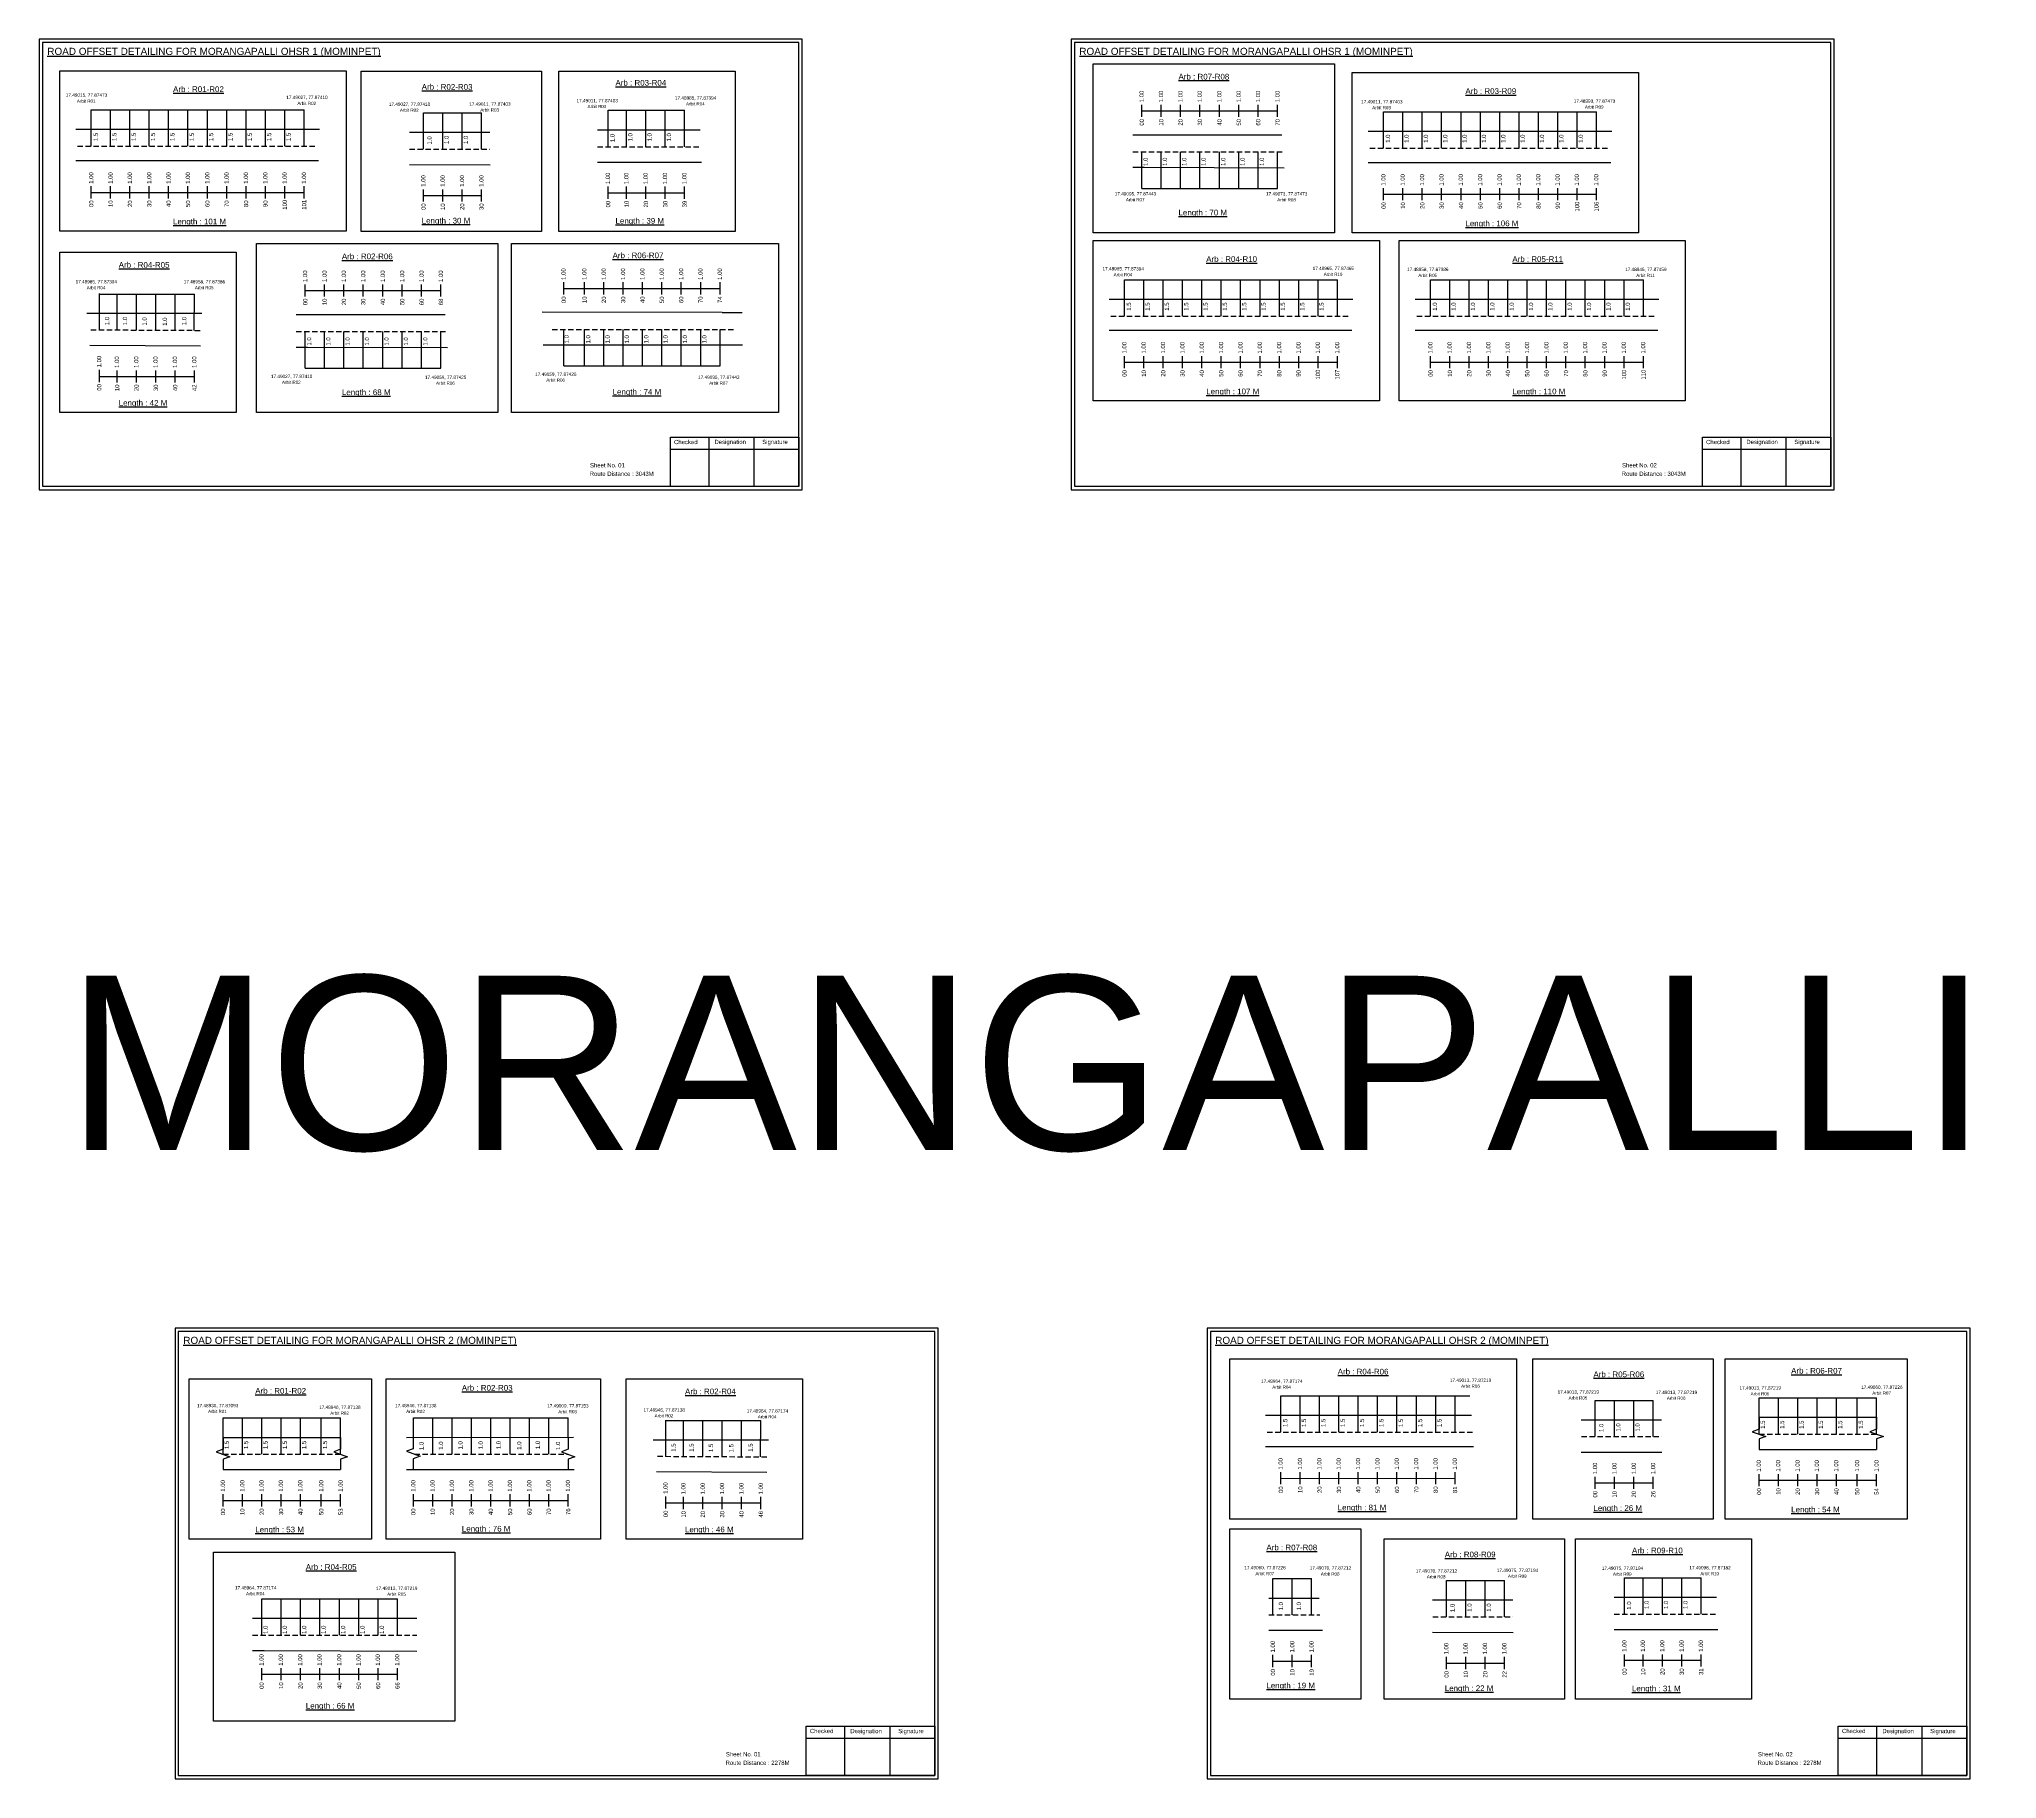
# Model space of a CAD drawing. Header units: inches. Extents: x -117 to 51867, y -12715 to 3423.
# Drawn here: x 36665 to 38041, y -2481 to -1258 of the extents above; entities that cross this region are included whole.
import ezdxf

# ---------------------------------------------------------------- set-up
doc = ezdxf.new("R2010")
doc.units = ezdxf.units.IN
doc.header["$MEASUREMENT"] = 0
doc.linetypes.add('DASHED2', pattern=[0.375, 0.25, -0.125])
doc.layers.add('PDF_Geometry', color=7, linetype='Continuous')
doc.layers.add('PDF_Text', color=5, linetype='Continuous')
doc.styles.add('PDF Arial', font='arial.ttf')
doc.styles.get("Standard").update_dxf_attribs({"font": 'arial.ttf'})

msp = doc.modelspace()

# ---------------------------------------------------------------- linework, layer by layer
at = {"color": 217, "true_color": 0x93278f}
for p, q in [((37439.7, -1312.9), (37439.7, -1304.4)), ((37453.3, -1312.9), (37453.3, -1304.4)), ((37466.9, -1312.9), (37466.9, -1304.4)), ((37480.5, -1312.9), (37480.5, -1304.4)), ((37494.4, -1312.9), (37494.4, -1304.4)), ((37508, -1312.9), (37508, -1304.4)), ((37521.6, -1312.9), (37521.6, -1304.4)), ((37535.2, -1312.9), (37535.2, -1304.4)), ((37439.7, -1308.7), (37535.2, -1308.6)), ((36701.2, -1370.2), (36701.2, -1361.6)), ((36714.8, -1370.2), (36714.8, -1361.6)), ((36728.4, -1370.2), (36728.4, -1361.6)), ((36742, -1370.2), (36742, -1361.6)), ((36755.6, -1370.2), (36755.6, -1361.6)), ((36769.2, -1370.2), (36769.2, -1361.6)), ((36782.8, -1370.2), (36782.8, -1361.6)), ((36796.4, -1370.2), (36796.4, -1361.6)), ((36810, -1370.2), (36810, -1361.6)), ((36823.6, -1370.2), (36823.6, -1361.6)), ((36837.2, -1370.2), (36837.2, -1361.6)), ((36850.8, -1370.2), (36850.8, -1361.6)), ((37064.5, -1370.5), (37064.5, -1361.9)), ((37077.5, -1370.5), (37077.5, -1361.9)), ((37091.1, -1370.5), (37091.1, -1361.9)), ((37104.7, -1370.5), (37104.7, -1361.9)), ((37118.3, -1370.5), (37118.3, -1361.9)), ((36701.2, -1365.9), (36850.8, -1365.9)), ((36934.7, -1372.3), (36934.7, -1363.8)), ((36934.7, -1368), (36975.5, -1368)), ((36948.3, -1372.3), (36948.3, -1363.8)), ((36961.9, -1372.3), (36961.9, -1363.8)), ((36975.5, -1372.3), (36975.5, -1363.8)), ((37064.5, -1366.2), (37118.3, -1366.2)), ((37609.7, -1371.5), (37609.7, -1362.9)), ((37609.7, -1367.2), (37759.3, -1367.2)), ((37623.3, -1371.5), (37623.3, -1362.9)), ((37636.9, -1371.5), (37636.9, -1362.9)), ((37650.5, -1371.5), (37650.5, -1362.9)), ((37664.1, -1371.5), (37664.1, -1362.9)), ((37677.7, -1371.5), (37677.7, -1362.9)), ((37691.3, -1371.5), (37691.3, -1362.9)), ((37704.9, -1371.5), (37704.9, -1362.9)), ((37718.5, -1371.5), (37718.5, -1362.9)), ((37732.1, -1371.5), (37732.1, -1362.9)), ((37745.7, -1371.5), (37745.7, -1362.9)), ((37759.3, -1371.5), (37759.3, -1362.9)), ((36851.6, -1439.2), (36851.6, -1430.7)), ((36865.2, -1439.2), (36865.2, -1430.7)), ((36878.8, -1439.2), (36878.8, -1430.7)), ((36892.4, -1439.2), (36892.4, -1430.7)), ((36906.2, -1439.2), (36906.2, -1430.7)), ((36919.8, -1439.2), (36919.8, -1430.7)), ((36933.4, -1439.2), (36933.4, -1430.7)), ((36947, -1439.2), (36947, -1430.7)), ((37033.3, -1437.7), (37033.3, -1429.1)), ((37048, -1437.7), (37048, -1429.1)), ((37061.6, -1437.7), (37061.6, -1429.1)), ((37075.2, -1437.7), (37075.2, -1429.1)), ((37088.8, -1437.7), (37088.8, -1429.1)), ((37102.4, -1437.7), (37102.4, -1429.1)), ((37116, -1437.7), (37116, -1429.1)), ((37129.6, -1437.7), (37129.6, -1429.1)), ((37143.2, -1437.7), (37143.2, -1429.1)), ((36851.6, -1434.9), (36947, -1434.9)), ((37033.3, -1433.4), (37143.2, -1433.4)), ((37427.6, -1489.5), (37427.6, -1481)), ((37427.6, -1485.2), (37577.2, -1485.2)), ((37441.2, -1489.5), (37441.2, -1481)), ((37454.8, -1489.5), (37454.8, -1481)), ((37468.4, -1489.5), (37468.4, -1481)), ((37482, -1489.5), (37482, -1481)), ((37495.6, -1489.5), (37495.6, -1481)), ((37509.2, -1489.5), (37509.2, -1481)), ((37522.8, -1489.5), (37522.8, -1481)), ((37536.4, -1489.5), (37536.4, -1481)), ((37550, -1489.5), (37550, -1481)), ((37563.6, -1489.5), (37563.6, -1481)), ((37577.2, -1489.5), (37577.2, -1481)), ((37642.7, -1489.5), (37642.7, -1481)), ((37642.7, -1485.2), (37792.3, -1485.2)), ((37656.3, -1489.5), (37656.3, -1481)), ((37669.9, -1489.5), (37669.9, -1481)), ((37683.5, -1489.5), (37683.5, -1481)), ((37697.1, -1489.5), (37697.1, -1481)), ((37710.7, -1489.5), (37710.7, -1481)), ((37724.3, -1489.5), (37724.3, -1481)), ((37737.9, -1489.5), (37737.9, -1481)), ((37751.5, -1489.5), (37751.5, -1481)), ((37765.1, -1489.5), (37765.1, -1481)), ((37778.7, -1489.5), (37778.7, -1481)), ((37792.3, -1489.5), (37792.3, -1481)), ((36706.9, -1499.2), (36706.9, -1490.7)), ((36706.9, -1495.3), (36773.8, -1495.3)), ((36719.4, -1499.6), (36719.4, -1491.1)), ((36733, -1499.6), (36733, -1491.1)), ((36746.6, -1499.6), (36746.6, -1491.1)), ((36760.2, -1499.6), (36760.2, -1491.1)), ((36773.8, -1499.6), (36773.8, -1491.1)), ((37537.5, -2273.9), (37537.5, -2265.4)), ((37537.5, -2269.7), (37659.9, -2269.6)), ((37551.1, -2273.9), (37551.1, -2265.4)), ((37564.7, -2273.9), (37564.7, -2265.4)), ((37578.3, -2273.9), (37578.3, -2265.4)), ((37591.9, -2273.9), (37591.9, -2265.4)), ((37605.5, -2273.9), (37605.5, -2265.4)), ((37619.1, -2273.9), (37619.1, -2265.4)), ((37632.7, -2273.9), (37632.7, -2265.4)), ((37646.3, -2273.9), (37646.3, -2265.4)), ((37659.9, -2273.9), (37659.9, -2265.4)), ((37758.4, -2277.1), (37758.4, -2268.6)), ((37772, -2277.1), (37772, -2268.6)), ((37785.6, -2277.1), (37785.6, -2268.6)), ((37799.2, -2277.1), (37799.2, -2268.6)), ((37873.6, -2275.3), (37873.6, -2266.7)), ((37887.2, -2275.3), (37887.2, -2266.7)), ((37900.8, -2275.3), (37900.8, -2266.7)), ((37914.4, -2275.3), (37914.4, -2266.7)), ((37928, -2275.3), (37928, -2266.7)), ((37942.6, -2275.3), (37942.6, -2266.7)), ((37956.2, -2275.3), (37956.2, -2266.7)), ((36793.9, -2289.4), (36793.9, -2280.9)), ((36807.5, -2289.4), (36807.5, -2280.9)), ((36821.1, -2289.4), (36821.1, -2280.9)), ((36834.7, -2289.4), (36834.7, -2280.9)), ((36848.3, -2289.4), (36848.3, -2280.9)), ((36862.9, -2289.4), (36862.9, -2280.9)), ((36876.5, -2289.4), (36876.5, -2280.9)), ((36927.7, -2289.4), (36927.7, -2280.9)), ((36941.3, -2289.4), (36941.3, -2280.9)), ((36954.9, -2289.4), (36954.9, -2280.9)), ((36968.5, -2289.4), (36968.5, -2280.9)), ((36982.1, -2289.4), (36982.1, -2280.9)), ((36995.7, -2289.4), (36995.7, -2280.9)), ((37009.3, -2289.4), (37009.3, -2280.9)), ((37022.9, -2289.4), (37022.9, -2280.9)), ((37036.5, -2289.4), (37036.5, -2280.9)), ((37105, -2290.9), (37105, -2282.4)), ((37117.6, -2291.3), (37117.6, -2282.8)), ((37131.2, -2291.3), (37131.2, -2282.8)), ((37144.8, -2291.3), (37144.8, -2282.8)), ((37158.4, -2291.3), (37158.4, -2282.8)), ((37172, -2291.3), (37172, -2282.8)), ((37758.4, -2272.9), (37799.2, -2272.9)), ((37873.6, -2271), (37956.2, -2271)), ((36793.9, -2285.2), (36876.5, -2285.2)), ((36927.7, -2285.2), (37036.5, -2285.2)), ((37105, -2287), (37172, -2287)), ((37531.9, -2402.3), (37531.9, -2393.8)), ((37545.5, -2402.3), (37545.5, -2393.8)), ((37559.1, -2402.3), (37559.1, -2393.8)), ((37779, -2401.9), (37779, -2393.4)), ((37792.1, -2401.9), (37792.1, -2393.4)), ((37805.7, -2401.9), (37805.7, -2393.4)), ((37819.3, -2401.9), (37819.3, -2393.4)), ((37832.9, -2401.9), (37832.9, -2393.4)), ((36821, -2411.6), (36821, -2403.1)), ((36821, -2407.4), (36916.4, -2407.3)), ((36834.6, -2411.6), (36834.6, -2403.1)), ((36848.2, -2411.6), (36848.2, -2403.1)), ((36861.8, -2411.6), (36861.8, -2403.1)), ((36875.6, -2411.6), (36875.6, -2403.1)), ((36889.2, -2411.6), (36889.2, -2403.1)), ((36902.8, -2411.6), (36902.8, -2403.1)), ((36916.4, -2411.6), (36916.4, -2403.1)), ((37531.9, -2398.1), (37559.1, -2398.1)), ((37653.9, -2403.8), (37653.9, -2395.2)), ((37653.9, -2399.5), (37694.7, -2399.5)), ((37667.5, -2403.8), (37667.5, -2395.2)), ((37681.1, -2403.8), (37681.1, -2395.2)), ((37694.7, -2403.8), (37694.7, -2395.2)), ((37779, -2397.6), (37832.9, -2397.6))]:
    msp.add_line(p, q, dxfattribs=at)
at = {"color": 5}
for p, q in [((36701.2, -1307.9), (36850.8, -1307.9)), ((36934.7, -1310.1), (36975.5, -1310.1)), ((37064.5, -1308.2), (37118.3, -1308.2)), ((37609.7, -1309.2), (37759.3, -1309.2)), ((37439.7, -1363.1), (37535.2, -1363.1)), ((37427.6, -1427.3), (37577.2, -1427.3)), ((37642.7, -1427.3), (37792.3, -1427.3)), ((36706.9, -1437.4), (36773.8, -1437.4)), ((36851.6, -1489.4), (36947, -1489.4)), ((37033.3, -1487.8), (37143.2, -1487.8)), ((37537.5, -2211.7), (37670.3, -2211.7)), ((37758.4, -2214.9), (37799.2, -2214.9)), ((37873.6, -2213.1), (37956.2, -2213.1)), ((36793.9, -2227.2), (36876.5, -2227.2)), ((36927.7, -2227.2), (37036.5, -2227.2)), ((37105, -2229.1), (37172, -2229.1)), ((37531.9, -2340.1), (37559.1, -2340.1)), ((37653.9, -2341.5), (37694.7, -2341.5)), ((37779, -2339.7), (37832.9, -2339.7)), ((36821, -2354.4), (36916.4, -2354.4))]:
    msp.add_line(p, q, dxfattribs=at)
for p, q in [((36701.2, -1333.5), (36701.2, -1307.9)), ((36714.8, -1333.5), (36714.8, -1307.9)), ((36728.4, -1333.5), (36728.4, -1307.9)), ((36742, -1333.5), (36742, -1307.9)), ((36755.6, -1333.5), (36755.6, -1307.9)), ((36769.2, -1333.5), (36769.2, -1307.9)), ((36782.8, -1333.5), (36782.8, -1307.9)), ((36796.4, -1333.5), (36796.4, -1307.9)), ((36810, -1333.5), (36810, -1307.9)), ((36823.6, -1333.5), (36823.6, -1307.9)), ((36837.2, -1333.5), (36837.2, -1307.9)), ((36850.8, -1333.5), (36850.8, -1307.9)), ((36934.7, -1335.6), (36934.7, -1310.1)), ((36948.3, -1335.6), (36948.3, -1310.1)), ((36961.9, -1335.6), (36961.9, -1310.1)), ((36975.5, -1335.6), (36975.5, -1310.1)), ((37064.5, -1333.8), (37064.5, -1308.2)), ((37077.5, -1333.8), (37077.5, -1308.2)), ((37091.1, -1333.8), (37091.1, -1308.2)), ((37104.7, -1333.8), (37104.7, -1308.2)), ((37118.3, -1333.8), (37118.3, -1308.2)), ((37609.7, -1334.8), (37609.7, -1309.2)), ((37623.3, -1334.8), (37623.3, -1309.2)), ((37636.9, -1334.8), (37636.9, -1309.2)), ((37650.5, -1334.8), (37650.5, -1309.2)), ((37664.1, -1334.8), (37664.1, -1309.2)), ((37677.7, -1334.8), (37677.7, -1309.2)), ((37691.3, -1334.8), (37691.3, -1309.2)), ((37704.9, -1334.8), (37704.9, -1309.2)), ((37718.5, -1334.8), (37718.5, -1309.2)), ((37732.1, -1334.8), (37732.1, -1309.2)), ((37745.7, -1334.8), (37745.7, -1309.2)), ((37759.3, -1334.8), (37759.3, -1309.2)), ((36690.4, -1321.6), (36861.7, -1321.6)), ((36924.9, -1323.7), (36981.4, -1323.7)), ((37057.1, -1321.9), (37129.2, -1321.9)), ((37538.1, -1325.7), (37433.3, -1325.7)), ((37598.8, -1322.9), (37770.2, -1322.9)), ((36861, -1343.8), (36690.4, -1343.8)), ((36924.9, -1346.4), (36981.6, -1346.5)), ((37057.1, -1344.6), (37130.2, -1344.6)), ((37433.3, -1348.3), (37441.4, -1348.3)), ((37439.7, -1363.1), (37439.7, -1337.5)), ((37441.4, -1348.3), (37539.7, -1348.6)), ((37453.3, -1363.1), (37453.3, -1337.5)), ((37466.9, -1363.1), (37466.9, -1337.5)), ((37480.5, -1363.1), (37480.5, -1337.5)), ((37494.4, -1363.1), (37494.4, -1337.5)), ((37508, -1363.1), (37508, -1337.5)), ((37521.6, -1363.1), (37521.6, -1337.5)), ((37535.2, -1363.1), (37535.2, -1337.5)), ((37769.5, -1345.1), (37598.8, -1345.1)), ((37427.6, -1452.8), (37427.6, -1427.3)), ((37441.2, -1452.8), (37441.2, -1427.3)), ((37454.8, -1452.8), (37454.8, -1427.3)), ((37468.4, -1452.8), (37468.4, -1427.3)), ((37482, -1452.8), (37482, -1427.3)), ((37495.6, -1452.8), (37495.6, -1427.3)), ((37509.2, -1452.8), (37509.2, -1427.3)), ((37522.8, -1452.8), (37522.8, -1427.3)), ((37536.4, -1452.8), (37536.4, -1427.3)), ((37550, -1452.8), (37550, -1427.3)), ((37563.6, -1452.8), (37563.6, -1427.3)), ((37577.2, -1452.8), (37577.2, -1427.3)), ((37642.7, -1452.8), (37642.7, -1427.3)), ((37656.3, -1452.8), (37656.3, -1427.3)), ((37669.9, -1452.8), (37669.9, -1427.3)), ((37683.5, -1452.8), (37683.5, -1427.3)), ((37697.1, -1452.8), (37697.1, -1427.3)), ((37710.7, -1452.8), (37710.7, -1427.3)), ((37724.3, -1452.8), (37724.3, -1427.3)), ((37737.9, -1452.8), (37737.9, -1427.3)), ((37751.5, -1452.8), (37751.5, -1427.3)), ((37765.1, -1452.8), (37765.1, -1427.3)), ((37778.7, -1452.8), (37778.7, -1427.3)), ((37792.3, -1452.8), (37792.3, -1427.3)), ((36706.9, -1462.6), (36706.9, -1437.1)), ((36719.4, -1462.7), (36719.4, -1437.4)), ((36733, -1462.7), (36733, -1437.4)), ((36746.6, -1462.7), (36746.6, -1437.4)), ((36760.2, -1462.9), (36760.2, -1437.4)), ((36773.5, -1462.9), (36773.8, -1437.4)), ((37416.7, -1440.9), (37588, -1440.9)), ((37631.8, -1440.9), (37803.2, -1440.9)), ((36779, -1451.1), (36698.1, -1451.1)), ((36950, -1451.9), (36845.2, -1451.9)), ((37144.8, -1450.4), (37018.2, -1450.2)), ((37144.8, -1450.4), (37158.7, -1450.4)), ((36851.6, -1489.4), (36851.6, -1463.8)), ((36865.2, -1489.4), (36865.2, -1463.8)), ((36878.8, -1489.4), (36878.8, -1463.8)), ((36892.4, -1489.4), (36892.4, -1463.8)), ((36906.2, -1489.4), (36906.2, -1463.8)), ((36919.8, -1489.4), (36919.8, -1463.8)), ((36933.4, -1489.4), (36933.4, -1463.8)), ((36947, -1489.4), (36947, -1463.8)), ((37033.3, -1487.8), (37033.3, -1462.3)), ((37048, -1487.8), (37048, -1462.3)), ((37061.6, -1487.8), (37061.6, -1462.3)), ((37075.2, -1487.8), (37075.2, -1462.3)), ((37088.8, -1487.8), (37088.8, -1462.3)), ((37102.4, -1487.8), (37102.4, -1462.3)), ((37116, -1487.8), (37116, -1462.3)), ((37129.6, -1487.8), (37129.6, -1462.3)), ((37143.2, -1487.8), (37143.2, -1462.3)), ((37587.3, -1463.1), (37416.7, -1463.1)), ((37802.5, -1463.1), (37631.8, -1463.1)), ((36700.3, -1473.3), (36778, -1473.7)), ((36845.2, -1474.6), (36853.3, -1474.6)), ((36853.3, -1474.6), (36951.6, -1474.9)), ((37018.8, -1473.1), (37144.8, -1473.1)), ((37144.8, -1473.1), (37159, -1473.1)), ((37537.5, -2237.2), (37537.5, -2211.7)), ((37551.1, -2237.2), (37551.1, -2211.7)), ((37564.7, -2237.2), (37564.7, -2211.7)), ((37578.3, -2237.2), (37578.3, -2211.7)), ((37591.9, -2237.2), (37591.9, -2211.7)), ((37605.5, -2237.2), (37605.5, -2211.7)), ((37619.1, -2237.2), (37619.1, -2211.7)), ((37632.7, -2237.2), (37632.7, -2211.7)), ((37646.3, -2237.2), (37646.3, -2211.7)), ((37659.9, -2237.2), (37659.9, -2211.7)), ((37758.4, -2240.4), (37758.4, -2214.9)), ((37772, -2240.4), (37772, -2214.9)), ((37785.6, -2240.4), (37785.6, -2214.9)), ((37799.2, -2240.4), (37799.2, -2214.9)), ((37873.6, -2238.6), (37873.6, -2213.1)), ((37887.2, -2238.6), (37887.2, -2213.1)), ((37900.8, -2238.6), (37900.8, -2213.1)), ((37914.4, -2238.6), (37914.4, -2213.1)), ((37928, -2238.6), (37928, -2213.1)), ((37942.6, -2238.6), (37942.6, -2213.1)), ((37956.2, -2238.6), (37956.2, -2213.1)), ((36793.9, -2252.7), (36793.9, -2227.2)), ((36807.5, -2252.7), (36807.5, -2227.2)), ((36821.1, -2252.7), (36821.1, -2227.2)), ((36834.7, -2252.7), (36834.7, -2227.2)), ((36848.3, -2252.7), (36848.3, -2227.2)), ((36862.9, -2252.7), (36862.9, -2227.2)), ((36876.5, -2252.7), (36876.5, -2227.2)), ((36927.7, -2240.9), (36927.7, -2227.2)), ((36941.3, -2252.7), (36941.3, -2227.2)), ((36954.9, -2252.7), (36954.9, -2227.2)), ((36968.5, -2252.7), (36968.5, -2227.2)), ((36982.1, -2252.7), (36982.1, -2227.2)), ((36995.7, -2252.7), (36995.7, -2227.2)), ((37009.3, -2252.7), (37009.3, -2227.2)), ((37022.9, -2252.7), (37022.9, -2227.2)), ((37036.5, -2240.9), (37036.5, -2227.2)), ((37105, -2254.3), (37105, -2228.8)), ((37117.6, -2254.4), (37117.6, -2229.1)), ((37131.2, -2254.4), (37131.2, -2229.1)), ((37144.8, -2254.4), (37144.8, -2229.1)), ((37158.4, -2254.6), (37158.4, -2229.1)), ((37171.7, -2254.6), (37172, -2229.1)), ((37526.6, -2225.4), (37671.4, -2225.4)), ((37748.6, -2228.5), (37805.1, -2228.5)), ((37873.6, -2226.7), (37956.2, -2226.7)), ((36793.9, -2240.9), (36876.5, -2240.9)), ((36922.7, -2240.9), (37040.3, -2240.8)), ((37177.2, -2242.8), (37096.3, -2242.8)), ((37672.8, -2247.5), (37526.6, -2247.5)), ((37748.6, -2251.2), (37805.3, -2251.4)), ((37873.6, -2249.4), (37956.2, -2249.4)), ((36793.9, -2263.5), (36876.5, -2263.5)), ((36922.8, -2263.5), (37040.6, -2263.5)), ((37098.5, -2265), (37176.2, -2265.4)), ((37531.9, -2365.7), (37531.9, -2340.1)), ((37545.5, -2365.7), (37545.5, -2340.1)), ((37559.1, -2365.7), (37559.1, -2340.1)), ((37653.9, -2367.1), (37653.9, -2341.5)), ((37667.5, -2367.1), (37667.5, -2341.5)), ((37681.1, -2367.1), (37681.1, -2341.5)), ((37694.7, -2367.1), (37694.7, -2341.5)), ((37771.7, -2353.3), (37843.7, -2353.3)), ((37779, -2365.2), (37779, -2339.7)), ((37792.1, -2365.2), (37792.1, -2339.7)), ((37805.7, -2365.2), (37805.7, -2339.7)), ((37819.3, -2365.2), (37819.3, -2339.7)), ((37832.9, -2365.2), (37832.9, -2339.7)), ((36821, -2380), (36821, -2354.4)), ((36834.6, -2380), (36834.6, -2354.4)), ((36848.2, -2380), (36848.2, -2354.4)), ((36861.8, -2380), (36861.8, -2354.4)), ((36875.6, -2380), (36875.6, -2354.4)), ((36889.2, -2380), (36889.2, -2354.4)), ((36902.8, -2380), (36902.8, -2354.4)), ((36916.4, -2380), (36916.4, -2354.4)), ((37528.9, -2353.8), (37564.4, -2353.8)), ((37644.1, -2355.2), (37700.6, -2355.2)), ((36930, -2368.1), (36814.6, -2368.1)), ((37528.9, -2376.5), (37566.8, -2376.5)), ((37644.1, -2377.9), (37700.8, -2378)), ((37771.7, -2376), (37844.7, -2376)), ((36814.6, -2390.8), (36822.7, -2390.8)), ((36822.7, -2390.8), (36930, -2391.1))]:
    msp.add_line(p, q)
at = {"linetype": 'DASHED2', "ltscale": 15}
for p, q in [((36691.6, -1333.5), (36859.2, -1333.5)), ((37057.1, -1333.8), (37129.7, -1333.8)), ((37600.1, -1334.8), (37767.7, -1334.8)), ((36925, -1335.6), (36981.4, -1335.6)), ((37433.3, -1337.5), (37538.7, -1337.5)), ((37418, -1452.8), (37585.6, -1452.8)), ((37633.1, -1452.8), (37800.7, -1452.8)), ((36701, -1462.5), (36779.3, -1462.9)), ((36845.2, -1463.8), (36950.6, -1463.8)), ((37025.1, -1462.3), (37153.7, -1462.3)), ((37527.9, -2237.2), (37672.3, -2237.2)), ((37748.8, -2240.4), (37805.1, -2240.4)), ((37873.6, -2238.6), (37956.2, -2238.6)), ((36793.9, -2252.7), (36876.5, -2252.7)), ((36928.4, -2252.7), (37036.5, -2252.7)), ((37099.2, -2254.2), (37177.5, -2254.6)), ((37528.9, -2365.7), (37564.8, -2365.7)), ((37644.2, -2367.1), (37700.6, -2367.1)), ((37771.7, -2365.2), (37844.2, -2365.2)), ((36814.6, -2380), (36930, -2380))]:
    msp.add_line(p, q, dxfattribs=at)
for points in [[(37405.5, -1275.6), (37575.1, -1275.6), (37575.1, -1394.4), (37405.5, -1394.4)], [(36679.1, -1280.4), (36880.4, -1280.4), (36880.4, -1393.1), (36679.1, -1393.1)], [(36890.9, -1280.8), (37017.6, -1280.8), (37017.6, -1393.4), (36890.9, -1393.4)], [(37030, -1280.8), (37153.8, -1280.8), (37153.8, -1393.4), (37030, -1393.4)], [(37587.6, -1281.7), (37788.8, -1281.7), (37788.8, -1394.4), (37587.6, -1394.4)], [(36817.4, -1401.9), (36987, -1401.9), (36987, -1520.7), (36817.4, -1520.7)], [(36996.7, -1401.9), (37184.3, -1401.9), (37184.3, -1520.7), (36996.7, -1520.7)], [(37405.5, -1399.8), (37606.7, -1399.8), (37606.7, -1512.5), (37405.5, -1512.5)], [(37620.6, -1399.8), (37821.8, -1399.8), (37821.8, -1512.5), (37620.6, -1512.5)], [(36679.1, -1408), (36803, -1408), (36803, -1520.7), (36679.1, -1520.7)], [(37501.7, -2185.6), (37703, -2185.6), (37703, -2298.3), (37501.7, -2298.3)], [(37714.6, -2185.6), (37841.3, -2185.6), (37841.3, -2298.3), (37714.6, -2298.3)], [(37849.7, -2185.6), (37977.8, -2185.6), (37977.8, -2298.3), (37849.7, -2298.3)], [(36770, -2199.7), (36898.1, -2199.7), (36898.1, -2312.4), (36770, -2312.4)], [(36908.4, -2199.7), (37059.3, -2199.7), (37059.3, -2312.4), (36908.4, -2312.4)], [(37077.3, -2199.7), (37201.1, -2199.7), (37201.1, -2312.4), (37077.3, -2312.4)], [(37501.7, -2305.3), (37593.7, -2305.3), (37593.7, -2424.9), (37501.7, -2424.9)], [(36787.1, -2321.6), (36956.7, -2321.6), (36956.7, -2440.4), (36787.1, -2440.4)], [(37610, -2312.2), (37736.8, -2312.2), (37736.8, -2424.9), (37610, -2424.9)], [(37744.6, -2312.2), (37868.4, -2312.2), (37868.4, -2424.9), (37744.6, -2424.9)]]:
    msp.add_lwpolyline(points, close=True)
at = {"linetype": 'Continuous'}
for points in [[(37873.6, -2226.7), (37873.6, -2235.1), (37868.8, -2236.9), (37878.3, -2240.3), (37873.6, -2242), (37873.6, -2249.4)], [(37956.2, -2226.7), (37956.2, -2235.1), (37951.5, -2236.9), (37961, -2240.3), (37956.2, -2242), (37956.2, -2249.4)], [(36793.9, -2240.9), (36793.9, -2249.3), (36789.1, -2251), (36798.6, -2254.5), (36793.9, -2256.2), (36793.9, -2263.5)], [(36876.5, -2240.9), (36876.5, -2249.3), (36871.8, -2251), (36881.3, -2254.5), (36876.5, -2256.2), (36876.5, -2263.5)], [(36927.6, -2240.6), (36927.6, -2249), (36922.9, -2250.7), (36932.4, -2254.2), (36927.6, -2255.9), (36927.6, -2263.3)], [(37036.5, -2240.9), (37036.5, -2249.3), (37031.7, -2251), (37041.2, -2254.5), (37036.5, -2256.2), (37036.5, -2263.5)]]:
    msp.add_lwpolyline(points, dxfattribs=at)
at = {"layer": 'PDF_Geometry'}
for points in [[(36664.6, -1258.2), (36664.6, -1574.9), (37201, -1574.9), (37201, -1258.2)], [(36666.9, -1260.6), (36666.9, -1572.5), (37198.6, -1572.5), (37198.6, -1260.6)], [(37390.1, -1258.2), (37390.1, -1574.9), (37926.5, -1574.9), (37926.5, -1258.2)], [(37392.4, -1260.6), (37392.4, -1572.5), (37924.1, -1572.5), (37924.1, -1260.6)], [(36760.1, -2164.2), (36760.1, -2480.9), (37296.6, -2480.9), (37296.6, -2164.2)], [(36762.4, -2166.5), (36762.4, -2478.5), (37294.1, -2478.5), (37294.1, -2166.5)], [(37485.6, -2164.2), (37485.6, -2480.9), (38022, -2480.9), (38022, -2164.2)], [(37487.9, -2166.5), (37487.9, -2478.5), (38019.6, -2478.5), (38019.6, -2166.5)]]:
    msp.add_lwpolyline(points, close=True, dxfattribs=at)
at = {"layer": 'PDF_Geometry', "color": 242, "true_color": 0xcc1f26}
for points in [[(37198.6, -1572.6), (37108.3, -1572.6), (37108.3, -1538), (37198.6, -1538)], [(37924.1, -1572.6), (37833.8, -1572.6), (37833.8, -1538), (37924.1, -1538)], [(37294.1, -2478.6), (37203.8, -2478.6), (37203.8, -2443.9), (37294.1, -2443.9)], [(38019.6, -2478.6), (37929.3, -2478.6), (37929.3, -2443.9), (38019.6, -2443.9)]]:
    msp.add_lwpolyline(points, close=True, dxfattribs=at)
for points in [[(37135.3, -1538), (37135.3, -1572.6)], [(37167, -1538), (37167, -1572.6)], [(37860.7, -1538), (37860.7, -1572.6)], [(37892.5, -1538), (37892.5, -1572.6)], [(37108.3, -1546.4), (37198.6, -1546.4)], [(37833.8, -1546.4), (37924.1, -1546.4)], [(37230.8, -2443.9), (37230.8, -2478.6)], [(37262.5, -2443.9), (37262.5, -2478.6)], [(37956.3, -2443.9), (37956.3, -2478.6)], [(37988, -2443.9), (37988, -2478.6)], [(37203.8, -2452.3), (37294.1, -2452.3)], [(37929.3, -2452.3), (38019.6, -2452.3)]]:
    msp.add_lwpolyline(points, dxfattribs=at)

# ---------------------------------------------------------------- texts
at = {"color": 242, "true_color": 0xcd2027}
for s, height, p in [('%%UROAD OFFSET DETAILING FOR MORANGAPALLI OHSR 1 (MOMINPET)', 5, (36670.3, -1269.3)), ('%%UROAD OFFSET DETAILING FOR MORANGAPALLI OHSR 1 (MOMINPET)', 5, (37395.8, -1269.3)), ('%%UArb : R01-R02', 4, (36758.7, -1295.4)), ('%%UArb : R02-R03', 4, (36933.5, -1293.8)), ('%%UArb : R03-R04', 4, (37069.7, -1290.9)), ('%%UArb : R07-R08', 4, (37465.5, -1286.6)), ('%%UArb : R03-R09', 4, (37667.2, -1296.7)), ('%%ULength : 101 M', 4, (36758.7, -1388.4)), ('%%ULength : 30 M', 4, (36933.5, -1387.8)), ('%%ULength : 39 M', 4, (37069.7, -1387.9)), ('%%ULength : 70 M', 4, (37465.5, -1382.1)), ('%%ULength : 106 M', 4, (37667.2, -1389.7)), ('%%UArb : R04-R05', 4, (36720.5, -1418.9)), ('%%UArb : R02-R06', 4, (36877.4, -1412.9)), ('%%UArb : R06-R07', 4, (37067.7, -1412.2)), ('%%UArb : R04-R10', 4, (37485, -1414.8)), ('%%UArb : R05-R11', 4, (37700.2, -1414.8)), ('%%ULength : 42 M', 4, (36720.5, -1515.9)), ('%%ULength : 68 M', 4, (36877.4, -1508.4)), ('%%ULength : 74 M', 4, (37067.7, -1508.1)), ('%%ULength : 107 M', 4, (37485, -1507.8)), ('%%ULength : 110 M', 4, (37700.2, -1507.8)), ('%%UROAD OFFSET DETAILING FOR MORANGAPALLI OHSR 2 (MOMINPET)', 5, (36765.9, -2175.2)), ('%%UROAD OFFSET DETAILING FOR MORANGAPALLI OHSR 2 (MOMINPET)', 5, (37491.3, -2175.2)), ('%%UArb : R04-R06', 4, (37577.4, -2196.7)), ('%%UArb : R05-R06', 4, (37757.2, -2198.6)), ('%%UArb : R06-R07', 4, (37896.2, -2196.1)), ('%%UArb : R01-R02', 4, (36816.5, -2210.2)), ('%%UArb : R02-R03', 4, (36961.7, -2208.1)), ('%%UArb : R02-R04', 4, (37118.6, -2210.6)), ('%%ULength : 81 M', 4, (37577.4, -2292.2)), ('%%ULength : 26 M', 4, (37757.2, -2292.6)), ('%%ULength : 54 M', 4, (37896.2, -2293.6)), ('%%ULength : 53 M', 4, (36816.5, -2307.7)), ('%%ULength : 76 M', 4, (36961.7, -2307.1)), ('%%ULength : 46 M', 4, (37118.6, -2307.6)), ('%%UArb : R07-R08', 4, (37527.3, -2320.3)), ('%%UArb : R08-R09', 4, (37652.7, -2325.2)), ('%%UArb : R09-R10', 4, (37784.3, -2322.4)), ('%%UArb : R04-R05', 4, (36852, -2334)), ('%%ULength : 19 M', 4, (37527.3, -2417.3)), ('%%ULength : 22 M', 4, (37652.7, -2419.2)), ('%%ULength : 31 M', 4, (37784.3, -2419.4)), ('%%ULength : 66 M', 4, (36852, -2431.5))]:
    msp.add_text(s, height=height, dxfattribs=at).set_placement(p)
at = {"color": 5}
for s, height, p in [('17.49015, 77.87473', 2.34, (36683.3, -1298.7)), ('Arbit R01', 2.25, (36691.1, -1302.9)), ('17.49027, 77.87410', 2.34, (36838.3, -1300.3)), ('Arbit R02', 2.25, (36846.1, -1304.5)), ('17.49027, 77.87410', 2.34, (36910.4, -1305.1)), ('Arbit R02', 2.25, (36918.2, -1309.3)), ('17.49011, 77.87403', 2.34, (36966.9, -1305)), ('Arbit R03', 2.25, (36974.7, -1309.1)), ('17.49011, 77.87403', 2.34, (37042.3, -1302.6)), ('Arbit R03', 2.25, (37050.1, -1306.7)), ('17.48985, 77.87394', 2.34, (37111.5, -1300.7)), ('Arbit R04', 2.25, (37119.3, -1304.8)), ('17.49011, 77.87403', 2.34, (37593.9, -1303.4)), ('Arbit R03', 2.25, (37601.7, -1307.5)), ('17.48993, 77.87473', 2.34, (37743.4, -1302.9)), ('Arbit R09', 2.25, (37751.2, -1307)), ('17.49095, 77.87443', 2.34, (37420.7, -1368.1)), ('Arbit R07', 2.25, (37428.5, -1372.2)), ('17.49073, 77.87473', 2.34, (37527, -1368.1)), ('Arbit R08', 2.25, (37534.9, -1372.3)), ('17.48985, 77.87394', 2.34, (36690.2, -1429.9)), ('17.48958, 77.87386', 2.34, (36766.2, -1429.9)), ('17.48985, 77.87394', 2.34, (37412.1, -1420.8)), ('Arbit R04', 2.25, (37419.9, -1424.9)), ('17.48965, 77.87465', 2.34, (37559.8, -1420.5)), ('Arbit R10', 2.25, (37567.6, -1424.6)), ('17.48958, 77.87386', 2.34, (37626.2, -1421.2)), ('Arbit R05', 2.25, (37634.1, -1425.4)), ('17.48946, 77.87459', 2.34, (37779.5, -1421.2)), ('Arbit R11', 2.25, (37787.3, -1425.4)), ('Arbit R04', 2.25, (36698, -1434)), ('Arbit R05', 2.25, (36774, -1434)), ('17.49027, 77.87410', 2.34, (36827.5, -1496.4)), ('Arbit R02', 2.25, (36835.3, -1500.5)), ('17.49059, 77.87425', 2.34, (36935.8, -1497)), ('Arbit R06', 2.25, (36943.6, -1501.1)), ('17.49059, 77.87425', 2.34, (37013.2, -1494.9)), ('Arbit R06', 2.25, (37021.1, -1499)), ('17.49095, 77.87443', 2.34, (37127.8, -1497)), ('Arbit R07', 2.25, (37135.6, -1501.1)), ('17.48964, 77.87174', 2.34, (37523.6, -2202.6)), ('17.49013, 77.87219', 2.34, (37656.3, -2201.9)), ('Arbit R04', 2.25, (37531.4, -2206.7)), ('Arbit R06', 2.25, (37664.2, -2206)), ('17.49013, 77.87219', 2.34, (37732, -2210.2)), ('Arbit R05', 2.25, (37739.8, -2214.3)), ('17.49013, 77.87219', 2.34, (37801, -2210.4)), ('Arbit R06', 2.25, (37808.8, -2214.5)), ('17.49013, 77.87219', 2.34, (37859.9, -2207.3)), ('Arbit R06', 2.25, (37867.7, -2211.4)), ('17.49060, 77.87226', 2.34, (37945.4, -2206.8)), ('Arbit R07', 2.25, (37953.2, -2210.9)), ('17.48930, 77.87093', 2.34, (36775.5, -2219.7)), ('Arbit R01', 2.25, (36783.3, -2223.8)), ('17.48946, 77.87138', 2.34, (36861.4, -2220.9)), ('Arbit R02', 2.25, (36869.2, -2225)), ('17.48946, 77.87138', 2.34, (36914.8, -2219.7)), ('Arbit R02', 2.25, (36922.6, -2223.8)), ('17.49009, 77.87153', 2.34, (37021.7, -2219.9)), ('Arbit R03', 2.25, (37029.5, -2224)), ('17.48946, 77.87138', 2.34, (37089.4, -2222.8)), ('Arbit R02', 2.25, (37097.2, -2226.9)), ('17.48964, 77.87174', 2.34, (37162, -2223.5)), ('Arbit R04', 2.25, (37169.8, -2227.6)), ('17.49060, 77.87226', 2.34, (37511.8, -2333.6)), ('Arbit R07', 2.25, (37519.6, -2337.8)), ('17.49070, 77.87212', 2.34, (37557.8, -2333.8)), ('Arbit R08', 2.25, (37565.6, -2338)), ('17.49070, 77.87212', 2.34, (37632.3, -2335.9)), ('Arbit R08', 2.25, (37640.1, -2340)), ('17.49075, 77.87194', 2.34, (37689.3, -2335.5)), ('Arbit R09', 2.25, (37697.1, -2339.6)), ('17.49075, 77.87194', 2.34, (37763.1, -2334)), ('Arbit R09', 2.25, (37770.9, -2338.1)), ('17.49098, 77.87182', 2.34, (37824.6, -2333.7)), ('Arbit R10', 2.25, (37832.4, -2337.8)), ('17.48964, 77.87174', 2.34, (36802.2, -2347.8)), ('Arbit R04', 2.25, (36810, -2351.9)), ('17.49013, 77.87219', 2.34, (36901.4, -2348.1)), ('Arbit R05', 2.25, (36909.2, -2352.2))]:
    msp.add_text(s, height=height, dxfattribs=at).set_placement(p)
at = {"color": 217, "true_color": 0x93278f}
for s, p in [('1.00', (37441.1, -1302.6)), ('1.00', (37454.7, -1302.6)), ('1.00', (37468.3, -1302.6)), ('1.00', (37481.9, -1302.6)), ('1.00', (37495.7, -1302.6)), ('1.00', (37509.3, -1302.6)), ('1.00', (37522.9, -1302.6)), ('1.00', (37536.5, -1302.6)), ('00', (37441.2, -1319)), ('10', (37454.8, -1319)), ('20', (37468.4, -1319)), ('30', (37482, -1319)), ('40', (37495.8, -1319)), ('50', (37509.4, -1319)), ('60', (37523, -1319)), ('70', (37536.6, -1319)), ('1.00', (36702.6, -1359.9)), ('1.00', (36716.2, -1359.9)), ('1.00', (36729.8, -1359.9)), ('1.00', (36743.4, -1359.9)), ('1.00', (36757, -1359.9)), ('1.00', (36770.6, -1359.9)), ('1.00', (36784.2, -1359.9)), ('1.00', (36797.8, -1359.9)), ('1.00', (36811.4, -1359.9)), ('1.00', (36825, -1359.9)), ('1.00', (36838.6, -1359.9)), ('1.00', (36852.2, -1359.9)), ('1.00', (36936.1, -1362)), ('1.00', (36949.7, -1362)), ('1.00', (36963.3, -1362)), ('1.00', (36976.9, -1362)), ('1.00', (37065.8, -1360.2)), ('1.00', (37078.8, -1360.2)), ('1.00', (37092.4, -1360.2)), ('1.00', (37106, -1360.2)), ('1.00', (37119.6, -1360.2)), ('1.00', (37611, -1361.2)), ('1.00', (37624.6, -1361.2)), ('1.00', (37638.2, -1361.2)), ('1.00', (37651.8, -1361.2)), ('1.00', (37665.4, -1361.2)), ('1.00', (37679, -1361.2)), ('1.00', (37692.6, -1361.2)), ('1.00', (37706.2, -1361.2)), ('1.00', (37719.8, -1361.2)), ('1.00', (37733.4, -1361.2)), ('1.00', (37747, -1361.2)), ('1.00', (37760.6, -1361.2)), ('00', (36702.7, -1376.2)), ('10', (36716.3, -1376.2)), ('20', (36729.9, -1376.2)), ('30', (36743.5, -1376.2)), ('40', (36757.1, -1376.2)), ('50', (36770.7, -1376.2)), ('60', (36784.3, -1376.2)), ('70', (36797.9, -1376.2)), ('80', (36811.5, -1376.2)), ('90', (36825.1, -1376.2)), ('100', (36838.7, -1378.1)), ('101', (36852.3, -1378.1)), ('00', (36936.2, -1378.3)), ('10', (36949.8, -1378.3)), ('20', (36963.4, -1378.3)), ('30', (36977, -1378.3)), ('00', (37066, -1376.5)), ('10', (37079, -1376.5)), ('20', (37092.6, -1376.5)), ('30', (37106.2, -1376.5)), ('39', (37119.8, -1376.5)), ('00', (37611.2, -1377.5)), ('10', (37624.8, -1377.5)), ('20', (37638.4, -1377.5)), ('30', (37652, -1377.5)), ('40', (37665.6, -1377.5)), ('50', (37679.2, -1377.5)), ('60', (37692.8, -1377.5)), ('70', (37706.4, -1377.5)), ('80', (37720, -1377.5)), ('90', (37733.6, -1377.5)), ('100', (37747.2, -1379.4)), ('106', (37760.8, -1379.4)), ('1.00', (36853, -1428.9)), ('1.00', (36866.6, -1428.9)), ('1.00', (36880.2, -1428.9)), ('1.00', (36893.8, -1428.9)), ('1.00', (36907.6, -1428.9)), ('1.00', (36921.2, -1428.9)), ('1.00', (36934.8, -1428.9)), ('1.00', (36948.4, -1428.9)), ('1.00', (37034.7, -1427.4)), ('1.00', (37049.3, -1427.4)), ('1.00', (37062.9, -1427.4)), ('1.00', (37076.5, -1427.4)), ('1.00', (37090.1, -1427.4)), ('1.00', (37103.7, -1427.4)), ('1.00', (37117.3, -1427.4)), ('1.00', (37130.9, -1427.4)), ('1.00', (37144.5, -1427.4)), ('00', (36853.1, -1445.2)), ('10', (36866.7, -1445.2)), ('20', (36880.3, -1445.2)), ('30', (36893.9, -1445.2)), ('40', (36907.7, -1445.2)), ('50', (36921.3, -1445.2)), ('60', (36934.9, -1445.2)), ('68', (36948.5, -1445.2)), ('00', (37034.8, -1443.7)), ('10', (37049.4, -1443.7)), ('20', (37063, -1443.7)), ('30', (37076.6, -1443.7)), ('40', (37090.2, -1443.7)), ('50', (37103.8, -1443.7)), ('60', (37117.4, -1443.7)), ('70', (37131, -1443.7)), ('74', (37144.6, -1443.7)), ('1.00', (37428.9, -1479.2)), ('1.00', (37442.5, -1479.2)), ('1.00', (37456.1, -1479.2)), ('1.00', (37469.7, -1479.2)), ('1.00', (37483.3, -1479.2)), ('1.00', (37496.9, -1479.2)), ('1.00', (37510.5, -1479.2)), ('1.00', (37524.1, -1479.2)), ('1.00', (37537.7, -1479.2)), ('1.00', (37551.3, -1479.2)), ('1.00', (37564.9, -1479.2)), ('1.00', (37578.5, -1479.2)), ('1.00', (37644, -1479.2)), ('1.00', (37657.6, -1479.2)), ('1.00', (37671.2, -1479.2)), ('1.00', (37684.8, -1479.2)), ('1.00', (37698.4, -1479.2)), ('1.00', (37712, -1479.2)), ('1.00', (37725.6, -1479.2)), ('1.00', (37739.2, -1479.2)), ('1.00', (37752.8, -1479.2)), ('1.00', (37766.4, -1479.2)), ('1.00', (37780, -1479.2)), ('1.00', (37793.6, -1479.2)), ('1.00', (36708.2, -1488.9)), ('1.00', (36720.7, -1489.3)), ('1.00', (36734.3, -1489.3)), ('1.00', (36747.9, -1489.3)), ('1.00', (36761.5, -1489.3)), ('1.00', (36775.1, -1489.3)), ('00', (37429, -1495.5)), ('10', (37442.6, -1495.5)), ('20', (37456.2, -1495.5)), ('30', (37469.8, -1495.5)), ('40', (37483.4, -1495.5)), ('50', (37497, -1495.5)), ('60', (37510.6, -1495.5)), ('70', (37524.2, -1495.5)), ('80', (37537.8, -1495.5)), ('90', (37551.4, -1495.5)), ('100', (37565, -1497.5)), ('107', (37578.6, -1497.5)), ('00', (37644.2, -1495.5)), ('10', (37657.8, -1495.5)), ('20', (37671.4, -1495.5)), ('30', (37685, -1495.5)), ('40', (37698.6, -1495.5)), ('50', (37712.2, -1495.5)), ('60', (37725.8, -1495.5)), ('70', (37739.4, -1495.5)), ('80', (37753, -1495.5)), ('90', (37766.6, -1495.5)), ('100', (37780.2, -1497.5)), ('110', (37793.8, -1497.5)), ('00', (36708.3, -1505.3)), ('10', (36720.9, -1505.6)), ('20', (36734.5, -1505.6)), ('30', (36748.1, -1505.6)), ('40', (36761.7, -1505.6)), ('42', (36775.3, -1505.6)), ('1.00', (37538.8, -2263.6)), ('1.00', (37552.4, -2263.6)), ('1.00', (37566, -2263.6)), ('1.00', (37579.6, -2263.6)), ('1.00', (37593.2, -2263.6)), ('1.00', (37606.8, -2263.6)), ('1.00', (37620.4, -2263.6)), ('1.00', (37634, -2263.6)), ('1.00', (37647.6, -2263.6)), ('1.00', (37661.2, -2263.6)), ('1.00', (37759.8, -2266.8)), ('1.00', (37773.4, -2266.8)), ('1.00', (37787, -2266.8)), ('1.00', (37800.6, -2266.8)), ('1.00', (37874.9, -2265)), ('1.00', (37888.5, -2265)), ('1.00', (37902.1, -2265)), ('1.00', (37915.7, -2265)), ('1.00', (37929.3, -2265)), ('1.00', (37944, -2265)), ('1.00', (37957.6, -2265)), ('1.00', (36795.2, -2279.1)), ('1.00', (36808.8, -2279.1)), ('1.00', (36822.4, -2279.1)), ('1.00', (36836, -2279.1)), ('1.00', (36849.6, -2279.1)), ('1.00', (36864.3, -2279.1)), ('1.00', (36877.9, -2279.1)), ('1.00', (36929, -2279.1)), ('1.00', (36942.6, -2279.1)), ('1.00', (36956.2, -2279.1)), ('1.00', (36969.8, -2279.1)), ('1.00', (36983.4, -2279.1)), ('1.00', (36997, -2279.1)), ('1.00', (37010.6, -2279.1)), ('1.00', (37024.2, -2279.1)), ('1.00', (37037.8, -2279.1)), ('1.00', (37106.4, -2280.6)), ('1.00', (37118.9, -2281)), ('1.00', (37132.5, -2281)), ('1.00', (37146.1, -2281)), ('1.00', (37159.7, -2281)), ('1.00', (37173.3, -2281)), ('00', (37539, -2280)), ('10', (37552.6, -2280)), ('20', (37566.2, -2280)), ('30', (37579.8, -2280)), ('40', (37593.4, -2280)), ('50', (37607, -2280)), ('60', (37620.6, -2280)), ('70', (37634.2, -2280)), ('80', (37647.8, -2280)), ('81', (37661.4, -2280)), ('00', (37759.9, -2283.2)), ('10', (37773.5, -2283.2)), ('20', (37787.1, -2283.2)), ('26', (37800.7, -2283.2)), ('00', (37875.1, -2281.3)), ('10', (37888.7, -2281.3)), ('20', (37902.3, -2281.3)), ('30', (37915.9, -2281.3)), ('40', (37929.5, -2281.3)), ('50', (37944.1, -2281.3)), ('54', (37957.7, -2281.3)), ('00', (36795.3, -2295.5)), ('10', (36808.9, -2295.5)), ('20', (36822.5, -2295.5)), ('30', (36836.1, -2295.5)), ('40', (36849.7, -2295.5)), ('50', (36864.4, -2295.5)), ('53', (36878, -2295.5)), ('00', (36929.1, -2295.5)), ('10', (36942.7, -2295.5)), ('20', (36956.3, -2295.5)), ('30', (36969.9, -2295.5)), ('40', (36983.5, -2295.5)), ('50', (36997.1, -2295.5)), ('60', (37010.7, -2295.5)), ('70', (37024.3, -2295.5)), ('76', (37037.9, -2295.5)), ('00', (37106.5, -2297)), ('10', (37119, -2297.3)), ('20', (37132.6, -2297.3)), ('30', (37146.2, -2297.3)), ('40', (37159.8, -2297.3)), ('46', (37173.4, -2297.3)), ('1.00', (36822.3, -2401.4)), ('1.00', (36835.9, -2401.4)), ('1.00', (36849.5, -2401.4)), ('1.00', (36863.1, -2401.4)), ('1.00', (36876.9, -2401.4)), ('1.00', (36890.5, -2401.4)), ('1.00', (36904.1, -2401.4)), ('1.00', (36917.7, -2401.4)), ('1.00', (37533.3, -2392.1)), ('1.00', (37546.9, -2392.1)), ('1.00', (37560.5, -2392.1)), ('1.00', (37655.2, -2393.5)), ('1.00', (37668.8, -2393.5)), ('1.00', (37682.4, -2393.5)), ('1.00', (37696, -2393.5)), ('1.00', (37780.4, -2391.6)), ('1.00', (37793.4, -2391.6)), ('1.00', (37807, -2391.6)), ('1.00', (37820.6, -2391.6)), ('1.00', (37834.2, -2391.6)), ('00', (37533.4, -2408.4)), ('10', (37547, -2408.4)), ('19', (37560.6, -2408.4)), ('00', (37655.4, -2409.8)), ('10', (37669, -2409.8)), ('20', (37682.6, -2409.8)), ('22', (37696.2, -2409.8)), ('00', (37780.5, -2407.9)), ('10', (37793.6, -2407.9)), ('20', (37807.2, -2407.9)), ('30', (37820.8, -2407.9)), ('31', (37834.4, -2407.9)), ('00', (36822.5, -2417.7)), ('10', (36836.1, -2417.7)), ('20', (36849.7, -2417.7)), ('30', (36863.3, -2417.7)), ('40', (36877.1, -2417.7)), ('50', (36890.7, -2417.7)), ('60', (36904.3, -2417.7)), ('66', (36917.9, -2417.7))]:
    msp.add_text(s, height=3, rotation=90, dxfattribs=at).set_placement(p)
for s, p in [('1.5', (36705.8, -1329.8)), ('1.5', (36718.9, -1329.8)), ('1.5', (36732.5, -1329.8)), ('1.5', (36746.1, -1329.8)), ('1.5', (36759.7, -1329.8)), ('1.5', (36773.3, -1329.8)), ('1.5', (36786.9, -1329.8)), ('1.5', (36800.5, -1329.8)), ('1.5', (36814.1, -1329.8)), ('1.5', (36827.7, -1329.8)), ('1.5', (36841.3, -1329.8)), ('1.0', (36940.4, -1332.3)), ('1.0', (36952.4, -1331.9)), ('1.0', (36966, -1331.9)), ('1.0', (37069.1, -1330.6)), ('1.0', (37081.6, -1330.1)), ('1.0', (37095.2, -1330.1)), ('1.0', (37108.8, -1330.1)), ('1.0', (37614.2, -1331.1)), ('1.0', (37627.3, -1331.1)), ('1.0', (37640.9, -1331.1)), ('1.0', (37654.5, -1331.1)), ('1.0', (37668.1, -1331.1)), ('1.0', (37681.7, -1331.1)), ('1.0', (37695.3, -1331.1)), ('1.0', (37708.9, -1331.1)), ('1.0', (37722.5, -1331.1)), ('1.0', (37736.1, -1331.1)), ('1.0', (37749.7, -1331.1)), ('1.0', (37443.9, -1347.3)), ('1.0', (37457.4, -1347.3)), ('1.0', (37471, -1347.3)), ('1.0', (37484.6, -1347.3)), ('1.0', (37498.4, -1347.3)), ('1.0', (37512, -1347.3)), ('1.0', (37525.6, -1347.3)), ('1.5', (37432.1, -1449.1)), ('1.5', (37445.2, -1449.1)), ('1.5', (37458.8, -1449.1)), ('1.5', (37472.4, -1449.1)), ('1.5', (37486, -1449.1)), ('1.5', (37499.6, -1449.1)), ('1.5', (37513.2, -1449.1)), ('1.5', (37526.8, -1449.1)), ('1.5', (37540.4, -1449.1)), ('1.5', (37554, -1449.1)), ('1.5', (37567.6, -1449.1)), ('1.0', (37647.2, -1449.1)), ('1.0', (37660.4, -1449.1)), ('1.0', (37674, -1449.1)), ('1.0', (37687.6, -1449.1)), ('1.0', (37701.2, -1449.1)), ('1.0', (37714.8, -1449.1)), ('1.0', (37728.4, -1449.1)), ('1.0', (37742, -1449.1)), ('1.0', (37755.6, -1449.1)), ('1.0', (37769.2, -1449.1)), ('1.0', (37782.8, -1449.1)), ('1.0', (36713.8, -1459.3)), ('1.0', (36726.4, -1459.3)), ('1.0', (36740.1, -1459.5)), ('1.0', (36754.4, -1459.7)), ('1.0', (36768, -1459.3)), ('1.0', (36855.8, -1473.6)), ('1.0', (36869.3, -1473.6)), ('1.0', (36882.9, -1473.6)), ('1.0', (36896.5, -1473.6)), ('1.0', (36910.3, -1473.6)), ('1.0', (36923.9, -1473.6)), ('1.0', (36937.5, -1473.6)), ('1.0', (37036.9, -1472)), ('1.0', (37052, -1472.1)), ('1.0', (37065.6, -1472.1)), ('1.0', (37079.2, -1472.1)), ('1.0', (37092.8, -1472.1)), ('1.0', (37106.4, -1472.1)), ('1.0', (37120, -1472.1)), ('1.0', (37133.6, -1472.1)), ('1.5', (37542, -2233.6)), ('1.5', (37555.2, -2233.6)), ('1.5', (37568.8, -2233.6)), ('1.5', (37582.4, -2233.6)), ('1.5', (37596, -2233.6)), ('1.5', (37609.6, -2233.6)), ('1.5', (37623.2, -2233.6)), ('1.5', (37636.8, -2233.6)), ('1.5', (37650.4, -2233.6)), ('1.5', (37877.7, -2234.9)), ('1.5', (37891.3, -2234.9)), ('1.5', (37904.9, -2234.9)), ('1.5', (37918.5, -2234.9)), ('1.5', (37932.1, -2234.9)), ('1.5', (37946.7, -2234.9)), ('1.0', (37764.2, -2237.1)), ('1.0', (37776.1, -2236.8)), ('1.0', (37789.7, -2236.8)), ('1.5', (36797.9, -2249.1)), ('1.5', (36811.5, -2249.1)), ('1.5', (36825.1, -2249.1)), ('1.5', (36838.7, -2249.1)), ('1.5', (36852.3, -2249.1)), ('1.5', (36867, -2249.1)), ('1.0', (36934.8, -2249.8)), ('1.0', (36948.5, -2249.6)), ('1.0', (36962.2, -2249.4)), ('1.0', (36976.4, -2249.4)), ('1.0', (36989, -2249.2)), ('1.0', (37003.5, -2249.6)), ('1.0', (37016.6, -2249.2)), ('1.0', (37030.8, -2249.7)), ('1.5', (37112, -2251)), ('1.5', (37124.6, -2251)), ('1.5', (37138.3, -2251.2)), ('1.5', (37152.6, -2251.4)), ('1.5', (37166.1, -2251)), ('1.0', (37539, -2362.5)), ('1.0', (37551.6, -2362.5)), ('1.0', (37659.6, -2363.7)), ('1.0', (37671.6, -2363.4)), ('1.0', (37685.2, -2363.4)), ('1.0', (37783.7, -2362)), ('1.0', (37796.1, -2361.5)), ('1.0', (37809.7, -2361.5)), ('1.0', (37823.3, -2361.5)), ('1.0', (36825.2, -2379)), ('1.0', (36838.7, -2379)), ('1.0', (36852.3, -2379)), ('1.0', (36865.9, -2379)), ('1.0', (36879.7, -2379)), ('1.0', (36893.3, -2379)), ('1.0', (36906.9, -2379))]:
    msp.add_text(s, height=3, rotation=90).set_placement(p)
for s, height, p in [('Route Distance : 3043M', 3, (37051.6, -1565.2)), ('Sheet No. 01', 3, (37051.8, -1559.2)), ('Route Distance : 3043M', 3, (37777.1, -1565.2)), ('Sheet No. 02', 3, (37777.3, -1559.2)), ('MORANGAPALLI 2', 122.535, (36683.8, -2039)), ('Sheet No. 01', 3, (37147.3, -2465.1)), ('Sheet No. 02', 3, (37872.8, -2465.1)), ('Route Distance : 2278M', 3, (37147.1, -2471.1)), ('Route Distance : 2278M', 3, (37872.6, -2471.1))]:
    msp.add_text(s, height=height).set_placement(p)
at = {"layer": 'PDF_Text', "color": 7, "attachment_point": 7, "style": 'PDF Arial'}
for s, insert, char_height in [('Checked', (37110.9, -1542.9), 3), ('Designation', (37139.3, -1543.7), 3.001), ('Signature', (37172.9, -1543.7), 3), ('Checked', (37836.4, -1542.9), 3), ('Designation', (37864.7, -1543.7), 3.001), ('Signature', (37898.4, -1543.7), 3), ('Checked', (37206.4, -2448.8), 3), ('Designation', (37234.8, -2449.7), 3.001), ('Signature', (37268.5, -2449.7), 3), ('Checked', (37931.9, -2448.8), 3), ('Designation', (37960.3, -2449.7), 3.001), ('Signature', (37993.9, -2449.7), 3)]:
    msp.add_mtext(s, dxfattribs=dict(at, insert=insert, char_height=char_height))

doc.saveas('drawing.dxf')
